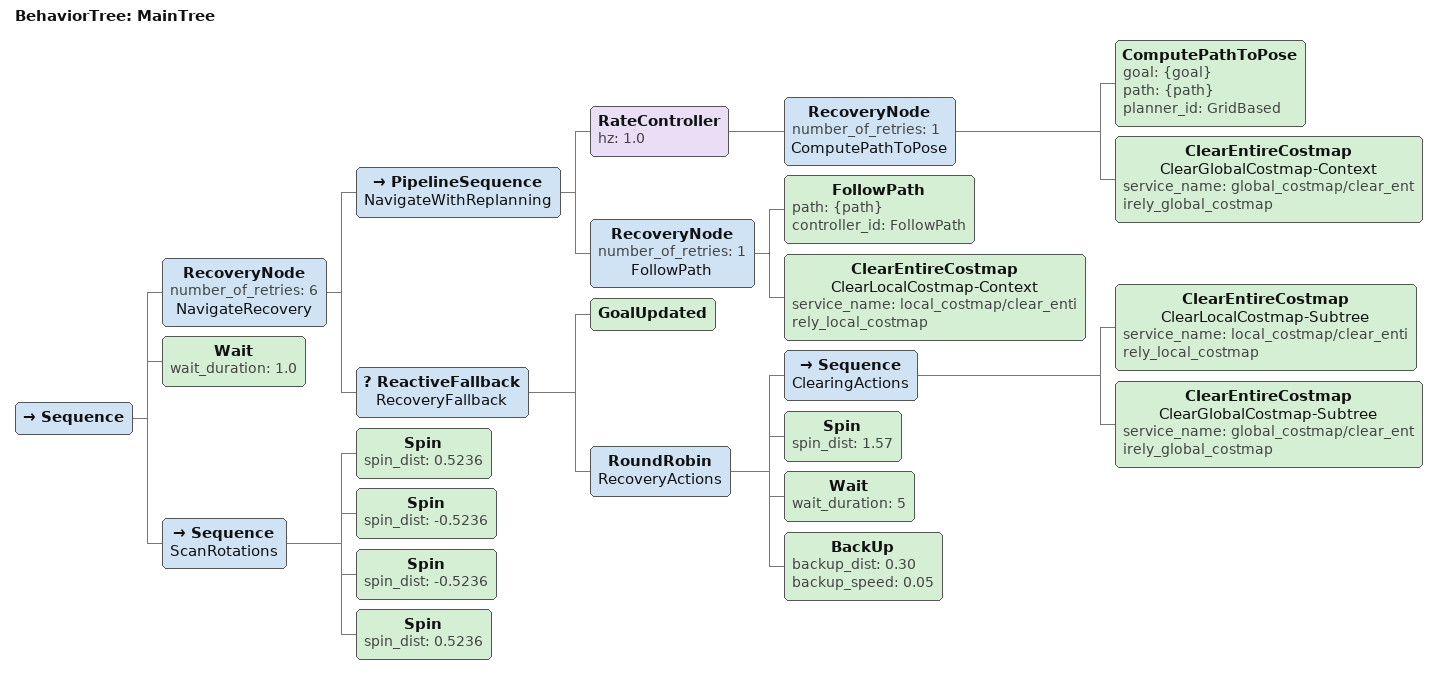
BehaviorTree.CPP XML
<root main_tree_to_execute="MainTree">
  <BehaviorTree ID="MainTree">
    <Sequence>
      <!-- Navigate to the goal pose with recovery mechanisms -->
      <RecoveryNode number_of_retries="6" name="NavigateRecovery">
        <PipelineSequence name="NavigateWithReplanning">
          <RateController hz="1.0">
            <RecoveryNode number_of_retries="1" name="ComputePathToPose">
              <ComputePathToPose goal="{goal}" path="{path}" planner_id="GridBased"/>
              <ClearEntireCostmap name="ClearGlobalCostmap-Context" service_name="global_costmap/clear_entirely_global_costmap"/>
            </RecoveryNode>
          </RateController>
          <RecoveryNode number_of_retries="1" name="FollowPath">
            <FollowPath path="{path}" controller_id="FollowPath"/>
            <ClearEntireCostmap name="ClearLocalCostmap-Context" service_name="local_costmap/clear_entirely_local_costmap"/>
          </RecoveryNode>
        </PipelineSequence>
        <ReactiveFallback name="RecoveryFallback">
          <GoalUpdated/>
          <RoundRobin name="RecoveryActions">
            <Sequence name="ClearingActions">
              <ClearEntireCostmap name="ClearLocalCostmap-Subtree" service_name="local_costmap/clear_entirely_local_costmap"/>
              <ClearEntireCostmap name="ClearGlobalCostmap-Subtree" service_name="global_costmap/clear_entirely_global_costmap"/>
            </Sequence>
            <Spin spin_dist="1.57"/>
            <Wait wait_duration="5"/>
            <BackUp backup_dist="0.30" backup_speed="0.05"/>
          </RoundRobin>
        </ReactiveFallback>
      </RecoveryNode>

      <Wait wait_duration="1.0" />
      <!-- Rotation sequence: Left 45, Back to original (Right 45), Right 45 -->
      <Sequence name="ScanRotations">
        <Spin spin_dist="0.5236" />   <!-- Rotate 45 degrees left -->
        <Spin spin_dist="-0.5236" />  <!-- Rotate 45 degrees right (back to original) -->
        <Spin spin_dist="-0.5236" />  <!-- Rotate 45 degrees right again -->
        <Spin spin_dist="0.5236" />   <!-- Rotate 45 degrees left (back to original) -->
      </Sequence>
    </Sequence>
  </BehaviorTree>
</root>
